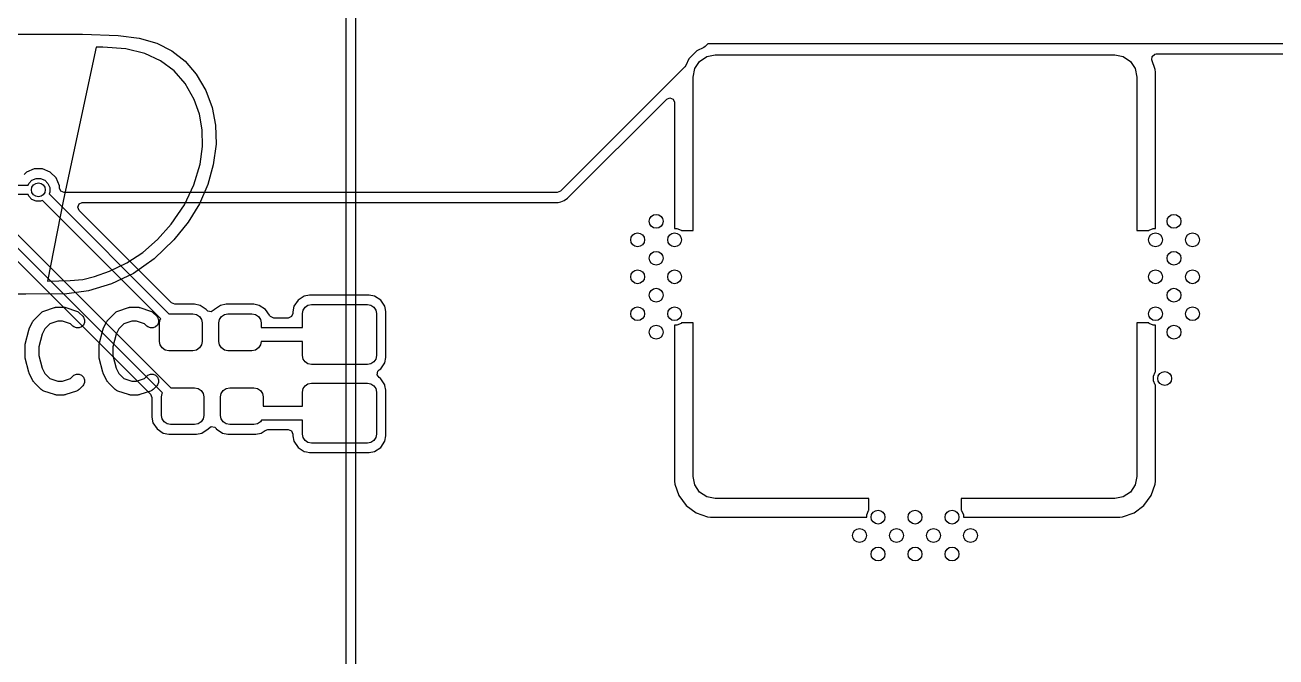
# Model space of a CAD drawing. Extents: x 94.3 to 177.3, y -118.1 to -62.3.
# Drawn here: x 150.18 to 163.7, y -110.51 to -103.68 of the extents above; entities that cross this region are included whole.
import ezdxf

# ---------------------------------------------------------------- set-up
doc = ezdxf.new("R2010")
doc.units = 0
doc.layers.add('BLACK', color=7, linetype='CONTINUOUS')

msp = doc.modelspace()

# ---------------------------------------------------------------- linework, layer by layer
at = {"layer": 'BLACK', "linetype": 'CONTINUOUS'}
for p, q in [((153.65, -112.3), (153.65, -100.5)), ((153.75, -100.5), (153.75, -112.3)), ((149.737055, -103.776322), (150.796214, -103.776322)), ((150.796214, -103.776322), (151.18301, -103.78852)), ((151.18301, -103.78852), (151.410057, -103.817538)), ((151.410057, -103.817538), (151.600453, -103.873521)), ((151.600453, -103.873521), (151.764414, -103.956979)), ((157.56, -103.88), (157.529886, -103.910112)), ((164.27, -103.88), (157.56, -103.88)), ((150.944408, -103.916823), (150.591416, -105.565828)), ((151.01823, -103.914991), (150.944408, -103.916823)), ((151.264137, -103.933008), (151.01823, -103.914991)), ((151.469816, -103.983566), (151.264137, -103.933008)), ((151.642233, -104.063225), (151.469816, -103.983566)), ((151.764414, -103.956979), (151.905858, -104.067986)), ((157.440516, -103.955114), (157.355114, -104.040516)), ((157.44052, -103.955111), (157.440516, -103.955114)), ((157.515664, -103.92007), (157.44052, -103.955111)), ((157.470294, -104.070294), (157.548156, -104.018269)), ((157.529886, -103.910112), (157.515664, -103.92007)), ((157.548156, -104.018269), (157.64, -104)), ((157.64, -104), (161.96, -104)), ((161.96, -104), (162.051844, -104.018269)), ((162.051844, -104.018269), (162.129706, -104.070294)), ((162.361081, -104.054014), (162.363227, -104.015806)), ((162.363227, -104.015806), (162.391761, -103.990306)), ((162.391761, -103.990306), (162.408275, -103.9875)), ((162.408275, -103.9875), (164.25137, -103.9875)), ((151.786853, -104.171124), (151.642233, -104.063225)), ((151.905858, -104.067986), (152.027247, -104.2087)), ((157.310109, -104.129889), (155.964645, -105.475355)), ((157.320069, -104.115666), (157.310109, -104.129889)), ((157.355111, -104.04052), (157.320069, -104.115666)), ((157.355114, -104.040516), (157.355111, -104.04052)), ((157.4, -104.24), (157.418269, -104.148156)), ((157.418269, -104.148156), (157.470294, -104.070294)), ((162.129706, -104.070294), (162.181731, -104.148156)), ((162.181731, -104.148156), (162.2, -104.24)), ((162.397212, -104.157273), (162.361081, -104.054014)), ((162.397213, -104.157276), (162.397212, -104.157273)), ((162.399998, -104.186991), (162.397213, -104.157276)), ((151.907257, -104.309035), (151.786853, -104.171124)), ((152.027247, -104.2087), (152.129413, -104.383204)), ((157.4, -105.9), (157.4, -104.24)), ((162.2, -104.24), (162.2, -105.9)), ((162.399999, -104.187005), (162.399998, -104.186991)), ((162.399999, -105.877402), (162.399999, -104.187005)), ((152.004849, -104.481207), (151.907257, -104.309035)), ((152.129413, -104.383204), (152.199039, -104.567879)), ((152.061891, -104.642299), (152.004849, -104.481207)), ((152.199039, -104.567879), (152.236344, -104.761552)), ((156.040659, -105.551369), (157.114645, -104.47738)), ((157.114645, -104.47738), (157.15, -104.462736)), ((157.15, -104.462736), (157.185355, -104.477381)), ((157.185355, -104.477381), (157.2, -104.512736)), ((157.2, -104.512736), (157.2, -105.877402)), ((152.091931, -104.811013), (152.061891, -104.642299)), ((152.094756, -104.989653), (152.091931, -104.811013)), ((152.236344, -104.761552), (152.241187, -104.967054)), ((152.241187, -104.967054), (152.211662, -105.187557)), ((152.06878, -105.180779), (152.094756, -104.989653)), ((150.274746, -105.2325), (150.191134, -105.267134)), ((150.274747, -105.2325), (150.274746, -105.2325)), ((150.365253, -105.2325), (150.274747, -105.2325)), ((150.448868, -105.267135), (150.365253, -105.2325)), ((152.00244, -105.406687), (152.06878, -105.180779)), ((152.211662, -105.187557), (152.1511, -105.403598)), ((150.191128, -105.267138), (150.166212, -105.292055)), ((150.191134, -105.267134), (150.191128, -105.267138)), ((150.216066, -105.390554), (150.250554, -105.356066)), ((150.250554, -105.356066), (150.295614, -105.337402)), ((150.295614, -105.337402), (150.344386, -105.337402)), ((150.344386, -105.337402), (150.389446, -105.356066)), ((150.389446, -105.356066), (150.423934, -105.390554)), ((150.512865, -105.331132), (150.448868, -105.267135)), ((150.5475, -105.414747), (150.512865, -105.331132)), ((139.1, -105.4092), (150.208343, -105.4092)), ((150.208343, -105.5108), (139.1, -105.5108)), ((150.208343, -105.4092), (150.216066, -105.390554)), ((150.216066, -105.529446), (150.208343, -105.5108)), ((150.423934, -105.390554), (150.442598, -105.435614)), ((150.442598, -105.484386), (150.434874, -105.503032)), ((150.434874, -105.503032), (151.731842, -106.8)), ((150.442598, -105.435614), (150.442598, -105.484386)), ((150.5475, -105.414749), (150.5475, -105.414747)), ((150.5475, -105.44), (150.5475, -105.414749)), ((150.562145, -105.475355), (150.5475, -105.44)), ((150.5975, -105.49), (150.562145, -105.475355)), ((155.92929, -105.49), (150.5975, -105.49)), ((151.898889, -105.623211), (152.00244, -105.406687)), ((152.1511, -105.403598), (152.060934, -105.610145)), ((155.964645, -105.475355), (155.92929, -105.49)), ((150.250554, -105.563934), (150.216066, -105.529446)), ((150.295614, -105.582598), (150.250554, -105.563934)), ((150.344386, -105.582598), (150.295614, -105.582598)), ((150.363032, -105.574874), (150.344386, -105.582598)), ((151.642529, -106.854371), (150.363032, -105.574874)), ((150.591416, -105.565828), (150.419958, -106.449316)), ((150.745009, -105.6475), (150.759654, -105.612145)), ((150.759654, -105.682855), (150.745009, -105.6475)), ((150.759654, -105.612145), (150.795009, -105.5975)), ((150.795009, -105.5975), (155.929289, -105.5975)), ((151.755539, -105.832541), (151.898889, -105.623211)), ((152.060934, -105.610145), (151.93982, -105.808884)), ((155.929289, -105.5975), (155.92929, -105.5975)), ((155.92929, -105.5975), (155.929292, -105.597499)), ((155.929292, -105.597499), (155.929296, -105.597499)), ((155.929296, -105.597499), (155.939365, -105.595495)), ((155.939365, -105.595495), (155.97043, -105.589317)), ((155.97043, -105.589317), (156.005785, -105.574672)), ((156.005785, -105.574672), (156.040659, -105.551369)), ((151.759654, -106.682855), (150.759654, -105.682855)), ((151.662529, -107.654371), (149.924245, -105.916087)), ((149.982598, -105.830756), (151.751842, -107.6)), ((151.60785, -105.997974), (151.755539, -105.832541)), ((151.93982, -105.808884), (151.785397, -106.001069)), ((157.2, -105.877402), (157.224386, -105.877402)), ((157.224386, -105.877402), (157.269446, -105.896066)), ((157.269446, -105.896066), (157.27338, -105.9)), ((157.27338, -105.9), (157.4, -105.9)), ((162.2, -105.9), (162.32662, -105.9)), ((162.32662, -105.9), (162.330554, -105.896066)), ((162.330554, -105.896066), (162.375614, -105.877402)), ((162.375614, -105.877402), (162.399999, -105.877402)), ((149.915346, -106.052145), (151.532855, -107.669654)), ((151.448112, -106.136639), (151.60785, -105.997974)), ((151.785397, -106.001069), (151.57092, -106.206405)), ((151.275518, -106.250483), (151.448112, -106.136639)), ((151.088756, -106.340689), (151.275518, -106.250483)), ((151.57092, -106.206405), (151.346872, -106.363792)), ((150.419958, -106.449316), (150.663654, -106.441916)), ((150.663654, -106.441916), (150.802076, -106.427883)), ((150.802076, -106.427883), (150.927039, -106.39844)), ((150.927039, -106.39844), (151.088756, -106.340689)), ((151.346872, -106.363792), (151.111507, -106.477747)), ((150.183653, -106.59), (149.157833, -106.59)), ((150.626221, -106.583954), (150.183653, -106.59)), ((150.862159, -106.550799), (150.626221, -106.583954)), ((151.111507, -106.477747), (150.862159, -106.550799)), ((153.252797, -106.5975), (153.194468, -106.609102)), ((153.252802, -106.5975), (153.252797, -106.5975)), ((153.897198, -106.5975), (153.252802, -106.5975)), ((153.897202, -106.5975), (153.897198, -106.5975)), ((153.955531, -106.609102), (153.897202, -106.5975)), ((150.379728, -106.771239), (150.494014, -106.733144)), ((150.494014, -106.733144), (150.501267, -106.731494)), ((150.501267, -106.731494), (150.503099, -106.730736)), ((150.503099, -106.730736), (150.505753, -106.730474)), ((150.505753, -106.730474), (150.508351, -106.729884)), ((150.508351, -106.729884), (150.510325, -106.730024)), ((150.510325, -106.730024), (150.517731, -106.729295)), ((150.517731, -106.729295), (150.593922, -106.729295)), ((150.593922, -106.729295), (150.601327, -106.730024)), ((150.601327, -106.730024), (150.603302, -106.729884)), ((150.603302, -106.729884), (150.605899, -106.730474)), ((150.605899, -106.730474), (150.608554, -106.730736)), ((150.608554, -106.730736), (150.610385, -106.731494)), ((150.610385, -106.731494), (150.617639, -106.733144)), ((150.617639, -106.733144), (150.731924, -106.771239)), ((151.179728, -106.771239), (151.294014, -106.733144)), ((151.294014, -106.733144), (151.301267, -106.731494)), ((151.301267, -106.731494), (151.303099, -106.730736)), ((151.303099, -106.730736), (151.305753, -106.730474)), ((151.305753, -106.730474), (151.308351, -106.729884)), ((151.308351, -106.729884), (151.310325, -106.730024)), ((151.310325, -106.730024), (151.317731, -106.729295)), ((151.317731, -106.729295), (151.393922, -106.729295)), ((151.393922, -106.729295), (151.401327, -106.730024)), ((151.401327, -106.730024), (151.403302, -106.729884)), ((151.403302, -106.729884), (151.405899, -106.730474)), ((151.405899, -106.730474), (151.408554, -106.730736)), ((151.408554, -106.730736), (151.410385, -106.731494)), ((151.410385, -106.731494), (151.417639, -106.733144)), ((151.417639, -106.733144), (151.531924, -106.771239)), ((151.795009, -106.6975), (151.759654, -106.682855)), ((152.009944, -106.6975), (151.795009, -106.6975)), ((152.009952, -106.6975), (152.009944, -106.6975)), ((152.069007, -106.709247), (152.009952, -106.6975)), ((152.06901, -106.709248), (152.069007, -106.709247)), ((152.069012, -106.709249), (152.06901, -106.709248)), ((152.135994, -106.754006), (152.069012, -106.709249)), ((152.290988, -106.709249), (152.224006, -106.754006)), ((152.290992, -106.709247), (152.290988, -106.709249)), ((152.350047, -106.6975), (152.290992, -106.709247)), ((152.350056, -106.6975), (152.350047, -106.6975)), ((152.649944, -106.6975), (152.350056, -106.6975)), ((152.649952, -106.6975), (152.649944, -106.6975)), ((152.709007, -106.709247), (152.649952, -106.6975)), ((152.70901, -106.709248), (152.709007, -106.709247)), ((152.709012, -106.709249), (152.70901, -106.709248)), ((152.775994, -106.754006), (152.709012, -106.709249)), ((153.084102, -106.719468), (153.0725, -106.777797)), ((153.084103, -106.719464), (153.084102, -106.719468)), ((153.128307, -106.653307), (153.084103, -106.719464)), ((153.194464, -106.609103), (153.128307, -106.653307)), ((153.182422, -106.760188), (153.203557, -106.728557)), ((153.194468, -106.609102), (153.194464, -106.609103)), ((153.203557, -106.728557), (153.235188, -106.707422)), ((153.235188, -106.707422), (153.2725, -106.7)), ((153.2725, -106.7), (153.8775, -106.7)), ((153.8775, -106.7), (153.914812, -106.707422)), ((153.914812, -106.707422), (153.946443, -106.728557)), ((153.946443, -106.728557), (153.967578, -106.760188)), ((153.955535, -106.609103), (153.955531, -106.609102)), ((154.021692, -106.653307), (153.955535, -106.609103)), ((154.065896, -106.719464), (154.021692, -106.653307)), ((154.065897, -106.719468), (154.065896, -106.719464)), ((154.072767, -106.754006), (154.065897, -106.719468)), ((150.269503, -106.871296), (150.274222, -106.865547)), ((150.274222, -106.865547), (150.350412, -106.789357)), ((150.350412, -106.789357), (150.361777, -106.780029)), ((150.361777, -106.780029), (150.364269, -106.778996)), ((150.364269, -106.778996), (150.366303, -106.777233)), ((150.366303, -106.777233), (150.379728, -106.771239)), ((150.731924, -106.771239), (150.74535, -106.777233)), ((150.74535, -106.777233), (150.747385, -106.778998)), ((150.747385, -106.778998), (150.749874, -106.780029)), ((150.749874, -106.780029), (150.761239, -106.789356)), ((150.761239, -106.789356), (150.799335, -106.827451)), ((150.799335, -106.827451), (150.808663, -106.838816)), ((150.808663, -106.838816), (150.819862, -106.865852)), ((150.819862, -106.865852), (150.819862, -106.895115)), ((151.069503, -106.871296), (151.074222, -106.865547)), ((151.074222, -106.865547), (151.150412, -106.789357)), ((151.150412, -106.789357), (151.161777, -106.780029)), ((151.161777, -106.780029), (151.164269, -106.778996)), ((151.164269, -106.778996), (151.166303, -106.777233)), ((151.166303, -106.777233), (151.179728, -106.771239)), ((151.531924, -106.771239), (151.54535, -106.777233)), ((151.54535, -106.777233), (151.547385, -106.778998)), ((151.547385, -106.778998), (151.549874, -106.780029)), ((151.549874, -106.780029), (151.561239, -106.789356)), ((151.561239, -106.789356), (151.599335, -106.827451)), ((151.599335, -106.827451), (151.608663, -106.838816)), ((151.608663, -106.838816), (151.619862, -106.865852)), ((151.619862, -106.865852), (151.619862, -106.895115)), ((151.63, -106.9), (151.637612, -106.861732)), ((151.637612, -106.861732), (151.642529, -106.854371)), ((151.731842, -106.8), (151.99, -106.8)), ((151.99, -106.8), (152.028268, -106.807612)), ((152.028268, -106.807612), (152.060711, -106.829289)), ((152.060711, -106.829289), (152.082388, -106.861732)), ((152.082388, -106.861732), (152.09, -106.9)), ((152.138428, -106.757649), (152.135994, -106.754006)), ((152.152219, -106.77144), (152.138428, -106.757649)), ((152.189752, -106.778908), (152.152219, -106.77144)), ((152.221572, -106.757649), (152.189752, -106.778908)), ((152.224006, -106.754006), (152.221572, -106.757649)), ((152.27, -106.9), (152.277612, -106.861732)), ((152.277612, -106.861732), (152.299289, -106.829289)), ((152.299289, -106.829289), (152.331732, -106.807612)), ((152.331732, -106.807612), (152.37, -106.8)), ((152.37, -106.8), (152.63, -106.8)), ((152.63, -106.8), (152.668268, -106.807612)), ((152.668268, -106.807612), (152.700711, -106.829289)), ((152.700711, -106.829289), (152.722388, -106.861732)), ((152.722388, -106.861732), (152.73, -106.9)), ((152.81783, -106.816617), (152.775994, -106.754006)), ((152.822816, -106.824079), (152.81783, -106.816617)), ((152.829034, -106.831655), (152.822816, -106.824079)), ((152.864389, -106.8463), (152.829034, -106.831655)), ((153.0225, -106.8463), (152.864389, -106.8463)), ((153.057855, -106.831655), (153.0225, -106.8463)), ((153.0725, -106.7963), (153.057855, -106.831655)), ((153.0725, -106.777797), (153.0725, -106.7963)), ((153.175, -106.7975), (153.182422, -106.760188)), ((153.175, -106.9488), (153.175, -106.7975)), ((153.967578, -106.760188), (153.975, -106.7975)), ((153.975, -106.7975), (153.975, -107.2525)), ((154.0775, -106.777802), (154.072767, -106.754006)), ((154.0775, -107.272198), (154.0775, -106.777802)), ((150.178303, -107.128961), (150.216399, -106.97658)), ((150.216399, -106.97658), (150.216784, -106.9755)), ((150.216784, -106.9755), (150.216823, -106.974962)), ((150.216823, -106.974962), (150.219147, -106.968886)), ((150.219147, -106.968886), (150.221346, -106.962735)), ((150.221346, -106.962735), (150.221668, -106.962299)), ((150.221668, -106.962299), (150.222078, -106.96123)), ((150.222078, -106.96123), (150.260173, -106.885039)), ((150.260173, -106.885039), (150.264137, -106.878739)), ((150.264137, -106.878739), (150.264895, -106.876912)), ((150.264895, -106.876912), (150.266583, -106.874855)), ((150.266583, -106.874855), (150.268005, -106.872596)), ((150.268005, -106.872596), (150.269503, -106.871296)), ((150.388894, -106.963006), (150.359924, -107.020946)), ((150.443958, -106.907942), (150.388894, -106.963006)), ((150.529901, -106.879295), (150.443958, -106.907942)), ((150.581752, -106.879295), (150.529901, -106.879295)), ((150.667693, -106.907942), (150.581752, -106.879295)), ((150.693271, -106.933519), (150.667693, -106.907942)), ((150.704636, -106.942846), (150.693271, -106.933519)), ((150.731672, -106.954044), (150.704636, -106.942846)), ((150.760935, -106.954044), (150.731672, -106.954044)), ((150.787971, -106.942845), (150.760935, -106.954044)), ((150.808664, -106.922152), (150.787971, -106.942845)), ((150.819862, -106.895115), (150.808664, -106.922152)), ((150.978303, -107.128961), (151.016399, -106.97658)), ((151.016399, -106.97658), (151.016784, -106.9755)), ((151.016784, -106.9755), (151.016823, -106.974962)), ((151.016823, -106.974962), (151.019147, -106.968886)), ((151.019147, -106.968886), (151.021346, -106.962735)), ((151.021346, -106.962735), (151.021668, -106.962299)), ((151.021668, -106.962299), (151.022078, -106.96123)), ((151.022078, -106.96123), (151.060173, -106.885039)), ((151.060173, -106.885039), (151.064137, -106.878739)), ((151.064137, -106.878739), (151.064895, -106.876912)), ((151.064895, -106.876912), (151.066583, -106.874855)), ((151.066583, -106.874855), (151.068005, -106.872596)), ((151.068005, -106.872596), (151.069503, -106.871296)), ((151.188894, -106.963006), (151.159924, -107.020946)), ((151.243958, -106.907942), (151.188894, -106.963006)), ((151.329901, -106.879295), (151.243958, -106.907942)), ((151.381752, -106.879295), (151.329901, -106.879295)), ((151.467693, -106.907942), (151.381752, -106.879295)), ((151.493271, -106.933519), (151.467693, -106.907942)), ((151.504636, -106.942846), (151.493271, -106.933519)), ((151.531672, -106.954044), (151.504636, -106.942846)), ((151.560935, -106.954044), (151.531672, -106.954044)), ((151.587971, -106.942845), (151.560935, -106.954044)), ((151.608664, -106.922152), (151.587971, -106.942845)), ((151.619862, -106.895115), (151.608664, -106.922152)), ((151.63, -107.1), (151.63, -106.9)), ((152.09, -106.9), (152.09, -107.1)), ((152.27, -107.1), (152.27, -106.9)), ((152.73, -106.9), (152.73, -106.9488)), ((152.73, -106.9488), (153.175, -106.9488)), ((157.224386, -106.922598), (157.200001, -106.922598)), ((157.200001, -106.922598), (157.200001, -108.613008)), ((157.269446, -106.903934), (157.224386, -106.922598)), ((157.27338, -106.9), (157.269446, -106.903934)), ((157.4, -106.9), (157.27338, -106.9)), ((157.4, -108.56), (157.4, -106.9)), ((162.32662, -106.9), (162.2, -106.9)), ((162.2, -106.9), (162.2, -108.56)), ((162.330554, -106.903934), (162.32662, -106.9)), ((162.375614, -106.922598), (162.330554, -106.903934)), ((162.4, -106.922598), (162.375614, -106.922598)), ((162.4, -107.42662), (162.4, -106.922598)), ((150.176153, -107.143506), (150.176962, -107.138031)), ((150.176962, -107.138031), (150.177505, -107.13252)), ((150.177505, -107.13252), (150.177927, -107.131499)), ((150.177927, -107.131499), (150.178303, -107.128961)), ((150.359924, -107.020946), (150.326064, -107.156387)), ((150.976153, -107.143506), (150.976962, -107.138031)), ((150.976962, -107.138031), (150.977505, -107.13252)), ((150.977505, -107.13252), (150.977927, -107.131499)), ((150.977927, -107.131499), (150.978303, -107.128961)), ((151.159924, -107.020946), (151.126064, -107.156387)), ((151.637612, -107.138268), (151.63, -107.1)), ((151.659289, -107.170711), (151.637612, -107.138268)), ((152.082388, -107.138268), (152.060711, -107.170711)), ((152.09, -107.1), (152.082388, -107.138268)), ((152.277612, -107.138268), (152.27, -107.1)), ((152.299289, -107.170711), (152.277612, -107.138268)), ((152.722388, -107.138268), (152.700711, -107.170711)), ((152.729761, -107.1012), (152.722388, -107.138268)), ((153.175, -107.1012), (152.729761, -107.1012)), ((153.175, -107.2525), (153.175, -107.1012)), ((150.176064, -107.147152), (150.176315, -107.144598)), ((150.176064, -107.261438), (150.176064, -107.147152)), ((150.176315, -107.263991), (150.176064, -107.261438)), ((150.176315, -107.144598), (150.176153, -107.143506)), ((150.176153, -107.265084), (150.176315, -107.263991)), ((150.176962, -107.270558), (150.176153, -107.265084)), ((150.177505, -107.27607), (150.176962, -107.270558)), ((150.326064, -107.156387), (150.326064, -107.252202)), ((150.326064, -107.252202), (150.359924, -107.387642)), ((150.976064, -107.147152), (150.976315, -107.144598)), ((150.976064, -107.261438), (150.976064, -107.147152)), ((150.976315, -107.263991), (150.976064, -107.261438)), ((150.976315, -107.144598), (150.976153, -107.143506)), ((150.976153, -107.265084), (150.976315, -107.263991)), ((150.976962, -107.270558), (150.976153, -107.265084)), ((150.977505, -107.27607), (150.976962, -107.270558)), ((151.126064, -107.156387), (151.126064, -107.252202)), ((151.126064, -107.252202), (151.159924, -107.387642)), ((151.691732, -107.192388), (151.659289, -107.170711)), ((151.73, -107.2), (151.691732, -107.192388)), ((151.99, -107.2), (151.73, -107.2)), ((152.028268, -107.192388), (151.99, -107.2)), ((152.060711, -107.170711), (152.028268, -107.192388)), ((152.331732, -107.192388), (152.299289, -107.170711)), ((152.37, -107.2), (152.331732, -107.192388)), ((152.63, -107.2), (152.37, -107.2)), ((152.668268, -107.192388), (152.63, -107.2)), ((152.700711, -107.170711), (152.668268, -107.192388)), ((153.182422, -107.289812), (153.175, -107.2525)), ((153.975, -107.2525), (153.967578, -107.289812)), ((154.065896, -107.330536), (154.0775, -107.272198)), ((150.177927, -107.27709), (150.177505, -107.27607)), ((150.178303, -107.279629), (150.177927, -107.27709)), ((150.216399, -107.43201), (150.178303, -107.279629)), ((150.359924, -107.387642), (150.388894, -107.445582)), ((150.977927, -107.27709), (150.977505, -107.27607)), ((150.978303, -107.279629), (150.977927, -107.27709)), ((151.016399, -107.43201), (150.978303, -107.279629)), ((151.159924, -107.387642), (151.188894, -107.445582)), ((153.203557, -107.321443), (153.182422, -107.289812)), ((153.235188, -107.342578), (153.203557, -107.321443)), ((153.2725, -107.35), (153.235188, -107.342578)), ((153.8775, -107.35), (153.2725, -107.35)), ((153.914812, -107.342578), (153.8775, -107.35)), ((153.946443, -107.321443), (153.914812, -107.342578)), ((153.967578, -107.289812), (153.946443, -107.321443)), ((153.990334, -107.422222), (154.004128, -107.408427)), ((154.004128, -107.408427), (154.021692, -107.396692)), ((154.021692, -107.396692), (154.065896, -107.330536)), ((150.216784, -107.433089), (150.216399, -107.43201)), ((150.216823, -107.433628), (150.216784, -107.433089)), ((150.219147, -107.439703), (150.216823, -107.433628)), ((150.221346, -107.445855), (150.219147, -107.439703)), ((150.221668, -107.44629), (150.221346, -107.445855)), ((150.222078, -107.44736), (150.221668, -107.44629)), ((150.260173, -107.52355), (150.222078, -107.44736)), ((150.264136, -107.529846), (150.260173, -107.52355)), ((150.264894, -107.531676), (150.264136, -107.529846)), ((150.266583, -107.533734), (150.264894, -107.531676)), ((150.268005, -107.535993), (150.266583, -107.533734)), ((150.269503, -107.537292), (150.268005, -107.535993)), ((150.274222, -107.543042), (150.269503, -107.537292)), ((150.350412, -107.619233), (150.274222, -107.543042)), ((150.388894, -107.445582), (150.443959, -107.500648)), ((150.443959, -107.500648), (150.529901, -107.529295)), ((150.529901, -107.529295), (150.581752, -107.529295)), ((150.581752, -107.529295), (150.667693, -107.500648)), ((150.667693, -107.500648), (150.69327, -107.475071)), ((150.69327, -107.475071), (150.704635, -107.465743)), ((150.704635, -107.465743), (150.731672, -107.454545)), ((150.731672, -107.454545), (150.760935, -107.454545)), ((150.760935, -107.454545), (150.787971, -107.465743)), ((150.787971, -107.465743), (150.808664, -107.486436)), ((150.808664, -107.486436), (150.819862, -107.513472)), ((150.819862, -107.542735), (150.808664, -107.569772)), ((150.819862, -107.513472), (150.819862, -107.542735)), ((151.016784, -107.433089), (151.016399, -107.43201)), ((151.016823, -107.433628), (151.016784, -107.433089)), ((151.019147, -107.439703), (151.016823, -107.433628)), ((151.021346, -107.445855), (151.019147, -107.439703)), ((151.021668, -107.44629), (151.021346, -107.445855)), ((151.022078, -107.44736), (151.021668, -107.44629)), ((151.060173, -107.52355), (151.022078, -107.44736)), ((151.064136, -107.529846), (151.060173, -107.52355)), ((151.064894, -107.531676), (151.064136, -107.529846)), ((151.066583, -107.533734), (151.064894, -107.531676)), ((151.068005, -107.535993), (151.066583, -107.533734)), ((151.069503, -107.537292), (151.068005, -107.535993)), ((151.074222, -107.543042), (151.069503, -107.537292)), ((151.150412, -107.619233), (151.074222, -107.543042)), ((151.188894, -107.445582), (151.243959, -107.500648)), ((151.243959, -107.500648), (151.329901, -107.529295)), ((151.329901, -107.529295), (151.381752, -107.529295)), ((151.381752, -107.529295), (151.467693, -107.500648)), ((151.467693, -107.500648), (151.49327, -107.475071)), ((151.49327, -107.475071), (151.504635, -107.465743)), ((151.504635, -107.465743), (151.531672, -107.454545)), ((151.531672, -107.454545), (151.560935, -107.454545)), ((151.560935, -107.454545), (151.587971, -107.465743)), ((151.587971, -107.465743), (151.608664, -107.486436)), ((151.608664, -107.486436), (151.619862, -107.513472)), ((151.619862, -107.542735), (151.608664, -107.569772)), ((151.619862, -107.513472), (151.619862, -107.542735)), ((153.982869, -107.459756), (153.990334, -107.422222)), ((154.004129, -107.491573), (153.982869, -107.459756)), ((154.018197, -107.500973), (154.004129, -107.491573)), ((154.021692, -107.503308), (154.018197, -107.500973)), ((154.065896, -107.569464), (154.021692, -107.503308)), ((162.377402, -107.475614), (162.396066, -107.430554)), ((162.377402, -107.524386), (162.377402, -107.475614)), ((162.396066, -107.569446), (162.377402, -107.524386)), ((162.396066, -107.430554), (162.4, -107.42662)), ((150.361777, -107.62856), (150.350412, -107.619233)), ((150.364267, -107.629591), (150.361777, -107.62856)), ((150.366303, -107.631357), (150.364267, -107.629591)), ((150.379728, -107.637351), (150.366303, -107.631357)), ((150.494014, -107.675446), (150.379728, -107.637351)), ((150.501267, -107.677095), (150.494014, -107.675446)), ((150.503099, -107.677854), (150.501267, -107.677095)), ((150.505753, -107.678115), (150.503099, -107.677854)), ((150.508351, -107.678706), (150.505753, -107.678115)), ((150.510325, -107.678565), (150.508351, -107.678706)), ((150.517731, -107.679295), (150.510325, -107.678565)), ((150.593922, -107.679295), (150.517731, -107.679295)), ((150.601327, -107.678565), (150.593922, -107.679295)), ((150.603302, -107.678706), (150.601327, -107.678565)), ((150.605899, -107.678115), (150.603302, -107.678706)), ((150.608554, -107.677854), (150.605899, -107.678115)), ((150.610385, -107.677095), (150.608554, -107.677854)), ((150.617639, -107.675446), (150.610385, -107.677095)), ((150.731924, -107.637351), (150.617639, -107.675446)), ((150.74535, -107.631357), (150.731924, -107.637351)), ((150.747386, -107.62959), (150.74535, -107.631357)), ((150.749875, -107.62856), (150.747386, -107.62959)), ((150.76124, -107.619233), (150.749875, -107.62856)), ((150.799336, -107.581137), (150.76124, -107.619233)), ((150.808664, -107.569772), (150.799336, -107.581137)), ((151.161777, -107.62856), (151.150412, -107.619233)), ((151.164267, -107.629591), (151.161777, -107.62856)), ((151.166303, -107.631357), (151.164267, -107.629591)), ((151.179728, -107.637351), (151.166303, -107.631357)), ((151.294014, -107.675446), (151.179728, -107.637351)), ((151.301267, -107.677095), (151.294014, -107.675446)), ((151.303099, -107.677854), (151.301267, -107.677095)), ((151.305753, -107.678115), (151.303099, -107.677854)), ((151.308351, -107.678706), (151.305753, -107.678115)), ((151.310325, -107.678565), (151.308351, -107.678706)), ((151.317731, -107.679295), (151.310325, -107.678565)), ((151.393922, -107.679295), (151.317731, -107.679295)), ((151.401327, -107.678565), (151.393922, -107.679295)), ((151.403302, -107.678706), (151.401327, -107.678565)), ((151.405899, -107.678115), (151.403302, -107.678706)), ((151.408554, -107.677854), (151.405899, -107.678115)), ((151.410385, -107.677095), (151.408554, -107.677854)), ((151.417639, -107.675446), (151.410385, -107.677095)), ((151.531924, -107.637351), (151.417639, -107.675446)), ((151.54535, -107.631357), (151.531924, -107.637351)), ((151.532855, -107.669654), (151.5475, -107.705009)), ((151.547386, -107.62959), (151.54535, -107.631357)), ((151.549875, -107.62856), (151.547386, -107.62959)), ((151.56124, -107.619233), (151.549875, -107.62856)), ((151.599336, -107.581137), (151.56124, -107.619233)), ((151.608664, -107.569772), (151.599336, -107.581137)), ((151.65, -107.7), (151.657612, -107.661732)), ((151.657612, -107.661732), (151.662529, -107.654371)), ((151.751842, -107.6), (152.01, -107.6)), ((152.01, -107.6), (152.048268, -107.607612)), ((152.048268, -107.607612), (152.080711, -107.629289)), ((152.080711, -107.629289), (152.102388, -107.661732)), ((152.102388, -107.661732), (152.11, -107.7)), ((152.29, -107.7), (152.297612, -107.661732)), ((152.297612, -107.661732), (152.319289, -107.629289)), ((152.319289, -107.629289), (152.351732, -107.607612)), ((152.351732, -107.607612), (152.39, -107.6)), ((152.39, -107.6), (152.65, -107.6)), ((152.65, -107.6), (152.688268, -107.607612)), ((152.688268, -107.607612), (152.720711, -107.629289)), ((152.720711, -107.629289), (152.742388, -107.661732)), ((152.742388, -107.661732), (152.75, -107.7)), ((153.175, -107.6475), (153.182422, -107.610188)), ((153.175, -107.7988), (153.175, -107.6475)), ((153.182422, -107.610188), (153.203557, -107.578557)), ((153.203557, -107.578557), (153.235188, -107.557422)), ((153.235188, -107.557422), (153.2725, -107.55)), ((153.2725, -107.55), (153.8775, -107.55)), ((153.8775, -107.55), (153.914812, -107.557422)), ((153.914812, -107.557422), (153.946443, -107.578557)), ((153.946443, -107.578557), (153.967578, -107.610188)), ((153.967578, -107.610188), (153.975, -107.6475)), ((153.975, -107.6475), (153.975, -108.1025)), ((154.065897, -107.569468), (154.065896, -107.569464)), ((154.06755, -107.577778), (154.065897, -107.569468)), ((154.0775, -107.627802), (154.06755, -107.577778)), ((154.0775, -108.122198), (154.0775, -107.627802)), ((162.4, -107.57338), (162.396066, -107.569446)), ((162.4, -108.612996), (162.4, -107.57338)), ((151.5475, -107.705009), (151.5475, -107.919952)), ((151.65, -107.9), (151.65, -107.7)), ((152.11, -107.7), (152.11, -107.9)), ((152.29, -107.9), (152.29, -107.7)), ((152.75, -107.7), (152.75, -107.7988)), ((152.75, -107.7988), (153.175, -107.7988)), ((151.5475, -107.919952), (151.559247, -107.979007)), ((151.657612, -107.938268), (151.65, -107.9)), ((151.679289, -107.970711), (151.657612, -107.938268)), ((152.102388, -107.938268), (152.080711, -107.970711)), ((152.11, -107.9), (152.102388, -107.938268)), ((152.297612, -107.938268), (152.29, -107.9)), ((152.319289, -107.970711), (152.297612, -107.938268)), ((151.559247, -107.979007), (151.559248, -107.97901)), ((151.559248, -107.97901), (151.559249, -107.979012)), ((151.559249, -107.979012), (151.604006, -108.045994)), ((151.604006, -108.045994), (151.670988, -108.090751)), ((151.711732, -107.992388), (151.679289, -107.970711)), ((151.75, -108), (151.711732, -107.992388)), ((152.01, -108), (151.75, -108)), ((152.048268, -107.992388), (152.01, -108)), ((152.080711, -107.970711), (152.048268, -107.992388)), ((152.089012, -108.090751), (152.155994, -108.045994)), ((152.155994, -108.045994), (152.156489, -108.045253)), ((152.156489, -108.045253), (152.158426, -108.042355)), ((152.158426, -108.042355), (152.190244, -108.021093)), ((152.190244, -108.021093), (152.227777, -108.028558)), ((152.227777, -108.028558), (152.241574, -108.042355)), ((152.241574, -108.042355), (152.244002, -108.04599)), ((152.244002, -108.04599), (152.244004, -108.045991)), ((152.244004, -108.045991), (152.244006, -108.045994)), ((152.244006, -108.045994), (152.310988, -108.090751)), ((152.351732, -107.992388), (152.319289, -107.970711)), ((152.39, -108), (152.351732, -107.992388)), ((152.65, -108), (152.39, -108)), ((152.688268, -107.992388), (152.65, -108)), ((152.720711, -107.970711), (152.688268, -107.992388)), ((152.733747, -107.9512), (152.720711, -107.970711)), ((152.729012, -108.090751), (152.771849, -108.062126)), ((153.175, -107.9512), (152.733747, -107.9512)), ((152.771849, -108.062126), (152.799628, -108.0537)), ((152.799628, -108.0537), (153.0225, -108.0537)), ((153.0225, -108.0537), (153.057855, -108.068345)), ((153.057855, -108.068345), (153.0725, -108.1037)), ((153.175, -108.1025), (153.175, -107.9512)), ((151.670988, -108.090751), (151.670991, -108.090751)), ((151.670991, -108.090751), (151.670992, -108.090752)), ((151.670992, -108.090752), (151.730047, -108.102499)), ((151.730047, -108.102499), (151.730054, -108.102499)), ((151.730054, -108.102499), (151.730056, -108.1025)), ((151.730056, -108.1025), (151.730057, -108.1025)), ((151.730057, -108.1025), (152.029943, -108.1025)), ((152.029943, -108.1025), (152.029944, -108.1025)), ((152.029944, -108.1025), (152.029945, -108.102499)), ((152.029945, -108.102499), (152.029952, -108.102499)), ((152.029952, -108.102499), (152.089007, -108.090752)), ((152.089007, -108.090752), (152.089007, -108.090751)), ((152.089007, -108.090751), (152.089012, -108.090751)), ((152.310988, -108.090751), (152.310991, -108.090751)), ((152.310991, -108.090751), (152.310992, -108.090752)), ((152.310992, -108.090752), (152.370047, -108.102499)), ((152.370047, -108.102499), (152.370054, -108.102499)), ((152.370054, -108.102499), (152.370056, -108.1025)), ((152.370056, -108.1025), (152.370057, -108.1025)), ((152.370057, -108.1025), (152.669943, -108.1025)), ((152.669943, -108.1025), (152.669944, -108.1025)), ((152.669944, -108.1025), (152.669945, -108.102499)), ((152.669945, -108.102499), (152.669952, -108.102499)), ((152.669952, -108.102499), (152.729007, -108.090752)), ((152.729007, -108.090752), (152.729007, -108.090751)), ((152.729007, -108.090751), (152.729012, -108.090751)), ((153.0725, -108.1037), (153.0725, -108.122202)), ((153.0725, -108.122202), (153.084102, -108.180531)), ((153.084102, -108.180531), (153.084103, -108.180535)), ((153.084103, -108.180535), (153.128307, -108.246692)), ((153.182422, -108.139812), (153.175, -108.1025)), ((153.203557, -108.171443), (153.182422, -108.139812)), ((153.235188, -108.192578), (153.203557, -108.171443)), ((153.2725, -108.2), (153.235188, -108.192578)), ((153.8775, -108.2), (153.2725, -108.2)), ((153.914812, -108.192578), (153.8775, -108.2)), ((153.946443, -108.171443), (153.914812, -108.192578)), ((153.967578, -108.139812), (153.946443, -108.171443)), ((153.975, -108.1025), (153.967578, -108.139812)), ((154.021692, -108.246692), (154.065896, -108.180536)), ((154.065896, -108.180536), (154.0775, -108.122198)), ((153.128307, -108.246692), (153.194464, -108.290896)), ((153.194464, -108.290896), (153.194468, -108.290897)), ((153.194468, -108.290897), (153.21762, -108.295502)), ((153.21762, -108.295502), (153.252802, -108.3025)), ((153.252802, -108.3025), (153.252808, -108.3025)), ((153.252808, -108.3025), (153.897192, -108.3025)), ((153.897192, -108.3025), (153.897198, -108.3025)), ((153.897198, -108.3025), (153.955536, -108.290896)), ((153.955536, -108.290896), (154.021692, -108.246692)), ((157.200001, -108.613008), (157.202786, -108.642723)), ((157.418269, -108.651844), (157.4, -108.56)), ((162.2, -108.56), (162.181731, -108.651844)), ((162.397213, -108.642722), (162.399999, -108.613006)), ((162.399999, -108.613006), (162.4, -108.612996)), ((157.202786, -108.642723), (157.202787, -108.642726)), ((157.202787, -108.642726), (157.246593, -108.767918)), ((157.470294, -108.729706), (157.418269, -108.651844)), ((157.548156, -108.781731), (157.470294, -108.729706)), ((162.129706, -108.729706), (162.051844, -108.781731)), ((162.181731, -108.651844), (162.129706, -108.729706)), ((162.353406, -108.767918), (162.397212, -108.642727)), ((162.397212, -108.642727), (162.397213, -108.642722)), ((157.246593, -108.767918), (157.325358, -108.874641)), ((157.325358, -108.874641), (157.432081, -108.953406)), ((157.64, -108.8), (157.548156, -108.781731)), ((159.3, -108.8), (157.64, -108.8)), ((159.3, -108.92662), (159.3, -108.8)), ((161.96, -108.8), (160.3, -108.8)), ((160.3, -108.8), (160.3, -108.92662)), ((162.051844, -108.781731), (161.96, -108.8)), ((162.167918, -108.953406), (162.274641, -108.874641)), ((162.274641, -108.874641), (162.353406, -108.767918)), ((157.432081, -108.953406), (157.557272, -108.997212)), ((157.557272, -108.997212), (157.557277, -108.997213)), ((157.557277, -108.997213), (157.586998, -108.999999)), ((157.586998, -108.999999), (159.277402, -108.999999)), ((159.277402, -108.975614), (159.296066, -108.930554)), ((159.277402, -108.999999), (159.277402, -108.975614)), ((159.296066, -108.930554), (159.3, -108.92662)), ((160.3, -108.92662), (160.303934, -108.930554)), ((160.303934, -108.930554), (160.322598, -108.975614)), ((160.322598, -108.975614), (160.322598, -108.999999)), ((160.322598, -108.999999), (162.012995, -108.999999)), ((162.012995, -108.999999), (162.013008, -108.999998)), ((162.013008, -108.999998), (162.042723, -108.997213)), ((162.042723, -108.997213), (162.042726, -108.997212)), ((162.042726, -108.997212), (162.167918, -108.953406))]:
    msp.add_line(p, q, dxfattribs=at)
at = {"layer": 'BLACK'}
for centre in [(150.32, -105.46), (157, -105.8), (162.6, -105.8), (156.8, -106), (157.2, -106), (162.4, -106), (162.8, -106), (157, -106.2), (162.6, -106.2), (156.8, -106.4), (157.2, -106.4), (162.4, -106.4), (162.8, -106.4), (157, -106.6), (162.6, -106.6), (156.8, -106.8), (157.2, -106.8), (162.4, -106.8), (162.8, -106.8), (157, -107), (162.6, -107), (162.5, -107.5), (159.4, -109), (159.8, -109), (160.2, -109), (159.2, -109.2), (159.6, -109.2), (160, -109.2), (160.4, -109.2), (159.4, -109.4), (159.8, -109.4), (160.2, -109.4)]:
    msp.add_circle(centre, 0.075, dxfattribs=at)

doc.saveas('drawing.dxf')
